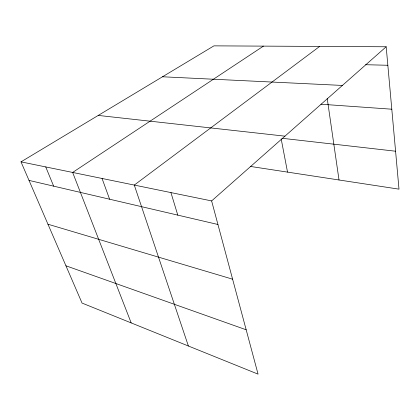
<?xml version="1.0" encoding="UTF-8"?>
<svg xmlns="http://www.w3.org/2000/svg" width="420" height="420" viewBox="0 0 420 420"><rect width="100%" height="100%" fill="white"/><g stroke="black" fill="none" stroke-linecap="round" stroke-linejoin="round"><path stroke-width="0.63" d="M211.622 200.923L258.064 374.141L82.047 303.067L21 161.858L211.622 200.923L386.18 46.772L399 189.152L250.52 166.451M319.667 46.421L134.285 185.073L188.386 346.006M263.44 46.121L72.65 172.441L131.182 322.906M21 161.858L213.932 45.859L386.18 46.772M365.605 64.717L387.844 65.268M162.509 76.776L342.389 85.444M320.964 104.213L391.802 109.205M98.238 115.421L284.954 136.164M282.319 138.306L395.582 151.216M29.017 180.406L217.943 224.495M47.959 224.222L232.601 279.179M65.935 265.792L246.172 329.784M45.738 166.924L53.65 186.155M102.05 178.463L109.599 199.211M170.929 192.581L177.786 215.124M281.159 138.799L287.527 172.111M327.201 98.411L339.019 179.981"/></g></svg>
